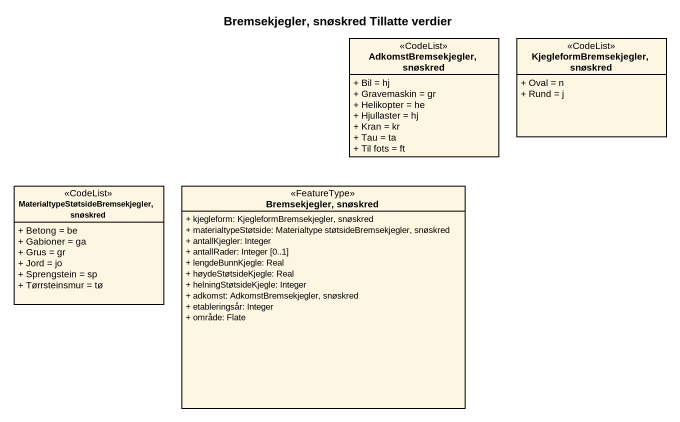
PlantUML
@startuml
title Bremsekjegler, snøskred Tillatte verdier
hide circle
hide empty members
skinparam classAttributeIconSize 0
class "AdkomstBremsekjegler, snøskred" as AdkomstBremsekjegler <<CodeList>> {
  + Bil = hj
  + Gravemaskin = gr
  + Helikopter = he
  + Hjullaster = hj
  + Kran = kr
  + Tau = ta
  + Til fots = ft
}
class "KjegleformBremsekjegler, snøskred" as KjegleformBremsekjegler <<CodeList>> {
  + Oval = n
  + Rund = j
}
class "MaterialtypeStøtsideBremsekjegler, snøskred" as MaterialtypeStøtsideBremsekj <<CodeList>> {
  + Betong = be
  + Gabioner = ga
  + Grus = gr
  + Jord = jo
  + Sprengstein = sp
  + Tørrsteinsmur = tø
}
class "Bremsekjegler, snøskred" as Bremsekjegler_snøskred <<FeatureType>> {
  + kjegleform: KjegleformBremsekjegler, snøskred
  + materialtypeStøtside: Materialtype støtsideBremsekjegler, snøskred
  + antallKjegler: Integer
  + antallRader: Integer [0..1]
  + lengdeBunnKjegle: Real
  + høydeStøtsideKjegle: Real
  + helningStøtsideKjegle: Integer
  + adkomst: AdkomstBremsekjegler, snøskred
  + etableringsår: Integer
  + område: Flate
}
@enduml
